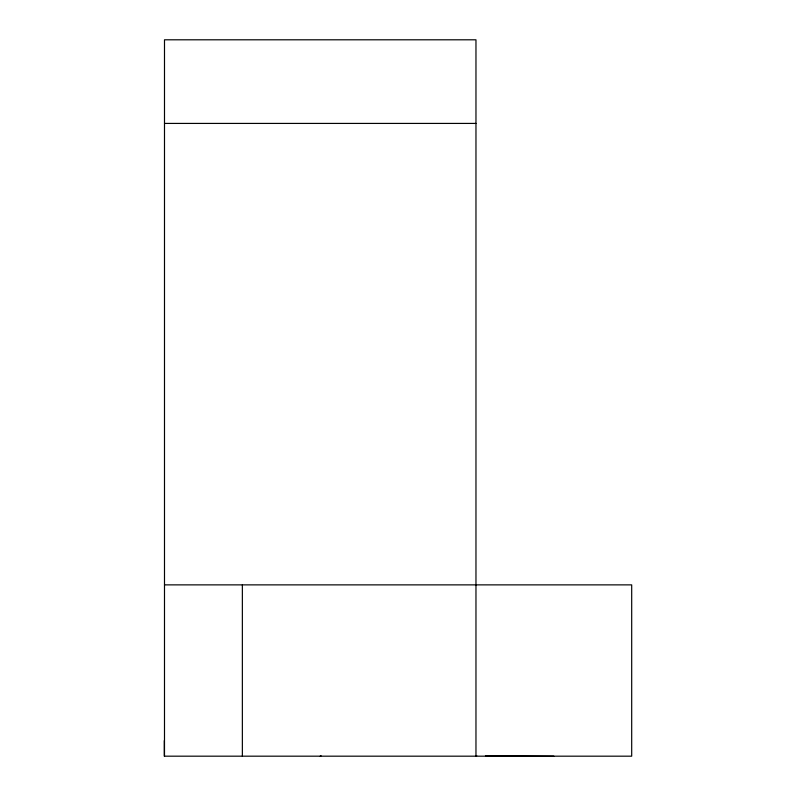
<?xml version="1.0" encoding="UTF-8"?>
<svg xmlns="http://www.w3.org/2000/svg" width="796" height="796" viewBox="0 0 796 796"><rect width="100%" height="100%" fill="white"/><g stroke="black" fill="none" stroke-linecap="round" stroke-linejoin="round"><path stroke-width="1.19" d="M476.744 755.752L475.968 756.2L475.968 39.8L164.493 39.8L164.493 756.18M320.211 756.17L321.067 755.792M164.493 123.42L475.968 123.42M164.493 584.871L631.696 584.871L631.696 756.18L164.304 756.18L164.304 740.608M485.451 755.802L553.837 756.18M242.362 584.871L242.362 756.18"/></g></svg>
